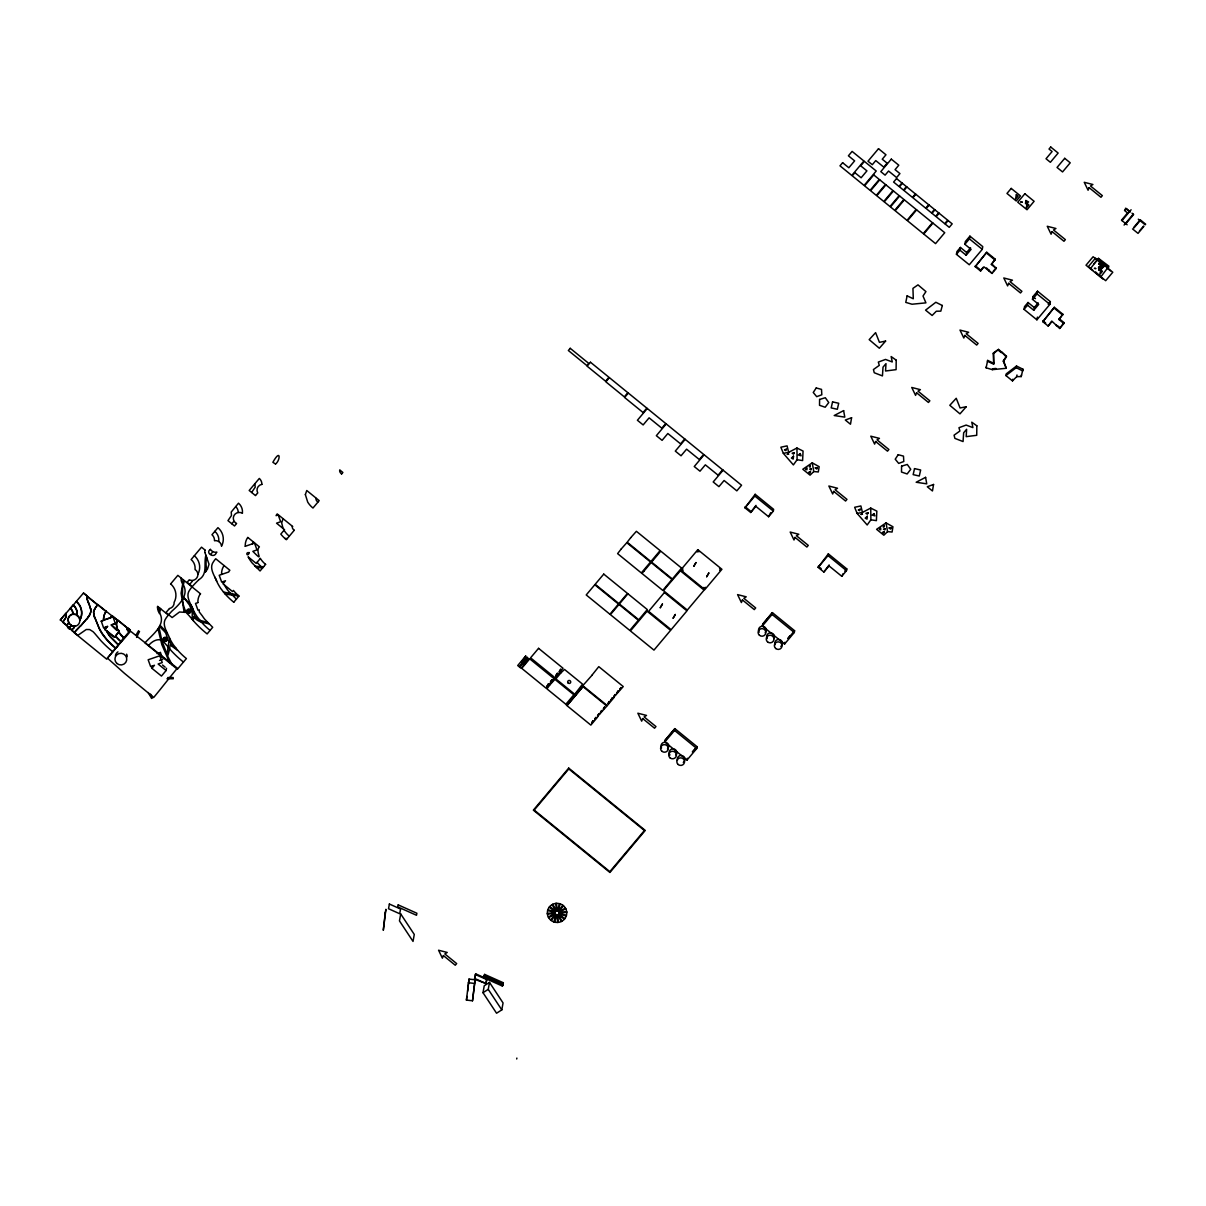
<?xml version="1.0" encoding="UTF-8"?>
<svg xmlns="http://www.w3.org/2000/svg" width="1206" height="1206" viewBox="0 0 1206 1206"><rect width="100%" height="100%" fill="white"/><g stroke="black" fill="none" stroke-linecap="round" stroke-linejoin="round"><path stroke-width="1.5" d="M90.073 614.216L91.008 610.764L89.319 604.553M466.405 1000.076L469.013 979.091L475.104 979.785L472.496 1000.784L466.405 1000.076L467.054 996.442M467.642 991.242L469.013 979.091M472.496 1000.784L475.104 979.785M77.078 615.437L77.154 614.804A11.382 11.186 10.2 0 0 73.174 605.306M218.738 541.479L218.799 540.861A11.382 11.186 10.2 0 0 214.834 531.349M91.038 611.367L89.802 614.728M192.176 619.356L192.251 611.487L189.432 604.99A24.482 24.03 10.2 0 0 188.061 603.196C178.684 588.95 183.614 610.326 187.322 613.809A30.557 29.999 10.2 0 1 189.628 616.281L195.146 622.763A116.349 114.208 10.2 0 0 207.131 633.919L212.693 627.301L204.764 619.281A42.662 41.878 10.2 0 1 202.322 615.889L199.276 611.97L199.261 609.814L197.995 610.251L195.523 603.437L197.814 602.653M193.201 620.593L193.593 618A32.984 32.381 10.2 0 0 193.714 616.598L193.955 616.959A11.186 10.975 10.2 0 0 195.478 618.753L196.231 619.417A16.658 16.356 10.2 0 0 200.633 621.859L208.819 623.819M166.518 668.275L166.111 670.521L161.453 676.069L151.911 668.305L152.318 666.059M166.111 670.521L158.107 664.009L162.252 662.591L159.78 655.778L160.383 652.461L157.066 653.607M474.531 979.212L475.692 973.845L486.862 978.835L486.018 983.538L474.531 979.212L475.692 973.845M483.696 977.689L484.631 974.403L503.324 982.754L502.962 984.789L502.389 986.056L483.696 977.689L484.631 974.403M483.003 992.689L484.254 985.739L489.5 982.408L503.053 1002.94L501.802 1009.889L496.555 1013.221L483.003 992.689L488.249 989.357L489.5 982.408M485.716 984.202L486.862 978.835M502.389 986.056L503.324 982.754M516.711 1058.989L516.877 1058.069M664.838 741.976L665.154 740.198L674.878 728.635L697.083 746.71L696.751 748.504L687.043 760.051L664.838 741.976L674.561 730.429L674.878 728.635L665.154 740.198M687.043 760.051L687.36 758.273M744.961 507.816L755.167 494.309L773.649 509.354L773.332 511.103L768.599 516.726L755.861 506.354L750.705 512.49L744.961 507.816L754.85 496.058L755.167 494.309M750.705 512.49L755.981 505.374M762.358 625.989L762.689 624.211L772.398 612.648L794.603 630.723L794.287 632.502L784.563 644.064L762.358 625.989L772.081 614.427L772.398 612.648L762.689 624.211M784.563 644.064L784.88 642.285M818.135 567.378L828.326 553.871L846.808 568.915L846.491 570.664L841.758 576.287L829.019 565.915L823.864 572.051L818.135 567.378L828.025 555.619L828.326 553.871M823.864 572.051L829.14 564.936M966.157 255.235L971.086 249.371L964.86 244.29L965.343 241.577L969.91 236.15L982.769 246.612L982.272 249.341L969.292 264.777L956.433 254.315L956.916 251.602L960.413 247.441L966.639 252.521L966.157 255.235L959.931 250.17L960.413 247.441M964.86 244.29L969.413 238.863L969.91 236.15M975.202 266.662L986.734 252.265L995.236 259.2L991.362 264.491L996.231 268.441L992.041 273.43L984.021 266.888L980.553 271.003L975.202 266.662L986.734 252.265M980.553 271.003L983.026 267.385M988.754 270.732L988.905 269.873M991.362 264.491L995.236 259.2M992.041 273.43L986.538 267.943M996.231 268.441L991.528 263.617M993.654 364.182L993.804 363.323L987.654 360.413L987.488 361.287L993.654 364.182L993.458 352.921L998.523 349.408L1006.452 356.162L1003.513 360.579L1006.286 368.282L992.372 369.654L986.131 367.815L986.282 366.941M992.372 369.654L992.523 368.78L996.005 368.448M993.307 353.78L998.523 349.408M1006.286 368.282L1003.362 361.438L1006.301 357.036L1001.538 351.82M1003.362 361.438L1003.513 360.579M1006.301 357.036L1006.452 356.162M1005.925 375.563L1006.226 373.89L1016.507 366.021L1022.974 369.247L1022.688 370.92L1016.206 367.694L1005.925 375.563L1012.497 380.9L1016.688 376.649L1016.99 374.976M1033.768 310.274L1038.698 304.409L1032.472 299.329L1032.954 296.616L1037.522 291.189L1050.381 301.666L1049.883 304.379L1036.904 319.816L1024.045 309.354L1024.527 306.641L1028.025 302.495L1034.251 307.56L1033.768 310.274L1027.542 305.208L1028.025 302.495M1012.497 380.9L1012.799 379.227M1016.206 367.694L1016.507 366.021M1016.688 376.649L1021.181 376.574L1021.482 374.9M1032.472 299.329L1037.039 293.902L1037.522 291.189M1036.904 319.816L1037.386 317.103M1042.828 321.701L1054.345 307.304L1062.848 314.238L1058.974 319.53L1063.843 323.494L1059.652 328.469L1051.783 321.052L1048.165 326.042L1042.828 321.701L1054.345 307.304M1056.366 325.771L1056.516 324.911M1058.974 319.53L1062.848 314.238M1059.652 328.469L1063.994 322.62L1059.139 318.655M1063.843 323.494L1063.994 322.62M1090.556 267.822L1090.39 268.712L1098.515 258.355L1108.902 266.209L1100.686 277.094L1095.696 272.013M1103.897 266.466C1097.611 262.667 1105.932 265.049 1103.098 267.43L1098.756 263.903L1100.053 262.124L1101.847 263.948L1100.053 262.124M1098.56 267.928L1099.465 266.616L1102.209 268.35L1099.103 270.114L1098.56 267.928L1099.465 266.616M1099.103 270.114L1098.606 267.611M1103.098 267.43L1103.957 266.164M206.663 557.217C205.668 560.609 205.955 567.121 206.874 570.136M159.298 613.553L160.7 608.849M986.131 367.815L987.654 360.413M205.879 555.212C203.513 563.941 208.095 574.086 198.915 579.649M167.061 654.074L168.84 641.909L165.795 633.225A24.482 24.03 10.2 0 0 164.378 631.356L159.644 626.592M1021.181 376.574L1022.974 369.247M167.046 654.165L161.89 640.808L159.026 627.316M136.564 637.416L139.519 631.447M553.871 921.912L556.162 914.51L551.157 920.48M559.524 903.656L557.232 911.058L556.463 903.339M554.564 922.138L556.855 914.736L557.624 922.454M560.232 903.867L557.941 911.269L562.946 905.314M183.387 579.875L181.096 593.201L184.051 611.744M184.382 580.674L182.649 587.503L182.423 596.02L191.015 605.201A19.718 19.356 10.2 0 1 192.508 608.141A17.713 17.397 10.2 0 1 193.759 613.718L194.045 614.563A9.362 9.196 10.2 0 0 195.372 616.854L200.075 620.351L207.462 622.417M136.067 635.08L138.569 630.693M768.599 516.726L770.664 512.716M841.758 576.287L843.145 573.619M94.415 609.316L93.555 612.241L94.354 617.216M89.892 614.276L89.44 615.392M89.711 614.593L89.048 616.025M94.535 609.392L94.942 608.382M157.76 606.452L168.343 615.075A36.27 35.607 10.2 0 0 166.142 618.03C161.076 624.452 167.559 632.381 169.775 638.607A59.019 57.933 10.2 0 0 173.347 644.773L177.267 649.778A74.139 72.767 10.2 0 0 186.402 658.566L177.403 669.27L144.961 642.858C152.71 634.205 168.056 623.804 158.287 610.96A22.778 22.371 10.2 0 1 157.624 608.879M207.492 569.142L209.03 564.212L205.653 554.609A24.376 23.939 10.2 0 1 205.05 552.8M89.319 615.256L88.43 616.975M94.973 608.653L95.455 607.93A36.27 35.607 10.2 0 1 97.656 604.975L87.073 596.367M88.927 615.889L88.219 617.291M206.271 571.041L206.332 569.639L205.397 572.277M88.309 616.824L87.571 618.211M88.083 617.14L87.118 618.814M788.649 452.356L796.94 448.014L797.106 459.727L793.382 464.913L783.342 453.35L780.855 447.215L787.081 445.873L788.649 452.356L783.342 453.35M862.441 512.414L870.732 508.088L870.898 519.786L867.174 524.987L857.134 513.424L854.647 507.289L860.873 505.947L862.441 512.414L857.134 513.424M87.42 618.06L80.727 626.02M283.078 518.686L281.676 522.922L283.063 528.499M86.968 618.663L74.275 632.773L106.716 659.185L118.369 645.15L110.439 637.13A42.662 41.878 10.2 0 1 107.997 633.723L106.414 631.009M787.865 638.456L789.855 635.924M68.576 622.824L67.596 624.015M68.501 623.276L67.506 624.467M210.115 549.559C205.171 553.147 214.351 558.8 216.206 552.906M233.798 521.384L231.808 523.766M257.481 493.224L256.486 494.415M69.255 627.633L62.712 622.296L66.285 616.99L65.983 613.191L60.345 619.839L66.586 625.19L67.34 624.301M275.707 463.843C280.41 460.315 280.908 447.833 272.873 462.305L275.526 464.069M60.3 620.08L73.249 604.854A11.382 11.186 10.2 0 1 77.184 614.351L77.169 615.015A5.94 5.834 10.2 0 0 68.817 617.065A5.94 5.834 10.2 0 0 71.365 625.16M62.908 622.07L66.375 616.537L65.878 613.628M104.952 629.818L104.967 627.753M128.936 631.673L130.338 629.999L127.534 627.708M108.329 656.893L107.349 658.054L121.761 670.943A41.532 6.904 40.1 0 0 124.64 673.491L153.72 697.445A55.702 5.216 -50.9 0 0 162.071 687.164L168.961 678.526A55.702 5.216 -50.9 0 1 177.342 668.214A118.791 19.748 40.1 0 0 164.649 658.22L130.549 631.22A55.687 5.216 -50.9 0 1 122.303 640.808L115.625 648.346A74.139 72.767 10.2 0 1 106.58 639.693L102.691 634.673A59.019 57.933 10.2 0 1 99.118 628.507L94.038 615.392M170.574 583.99L177.84 575.352L200.573 593.865M251.647 492.47L255.22 487.164L254.813 483.802M151.911 668.305L154.458 665.275L150.629 666.586L148.157 659.772L159.78 655.778M260.345 558.438L256.185 563.398L248.104 556.825L249.687 559.554A42.662 41.878 10.2 0 0 252.129 562.946L260.059 570.966L265.591 564.378M233.753 602.246L238.984 596.035A37.672 36.979 10.2 0 1 234.507 591.709L233.436 590.443L232.502 591.558L222.959 583.794L225.507 580.764L221.678 582.091L219.206 575.277L228.733 571.991A8.638 8.472 10.2 0 1 229.849 570.257L215.708 558.74A36.27 35.607 10.2 0 0 213.507 561.695C208.502 568.147 214.879 576.031 217.155 582.272A59.019 57.933 10.2 0 0 220.713 588.438L224.633 593.442A74.139 72.767 10.2 0 0 233.768 602.231M294.098 530.474L286.35 539.7A37.672 36.979 10.2 0 1 281.872 535.374L280.802 534.107L284.526 529.675L276.536 523.178L280.666 521.746L278.209 514.932L276.099 515.655A8.638 8.472 10.2 0 1 277.214 513.922L292.696 526.509M341.464 474.139L342.866 472.466L340.062 470.174M575.609 694.204L582.392 686.139L606.859 706.053L599.714 714.118M575.654 694.701L566.383 705.178L590.85 725.092L597.633 717.027M592.056 675.209L582.769 685.671L607.251 705.6L614.02 697.535M682.928 568.946L682.144 569.88L683.093 570.649M697.189 551.986L697.957 551.067L698.907 551.835M956.433 254.315L959.931 250.17M966.639 252.521L970.589 247.818M705.465 587.307L704.696 588.226L703.746 587.458M719.726 570.332L720.51 569.413L719.56 568.644M597.573 716.53L599.563 714.163M613.975 697.023L615.949 694.671M993.247 271.305L996.382 267.581M1024.045 309.354L1027.542 305.208M1034.251 307.56L1038.2 302.872M1124.866 210.04L1126.193 208.457L1129.766 211.367M1125.198 210.266L1126.51 208.713M1048.195 304.259L1050.381 301.666M1122.002 220.608L1131.107 209.769M1124.082 225.07L1133.233 214.186M1125.846 223.743L1133.625 214.502L1132.027 213.206M1093.963 263.767L1098.515 258.355M1098.756 263.903L1099.993 262.426M1048.165 326.042L1051.632 321.927M1101.425 264.446L1101.907 263.632M550.584 920.012L555.589 914.058L548.64 917.66M563.504 905.766L558.499 911.736L565.463 908.118M692.757 751.851L697.083 746.71L692.319 751.911M788.121 638.426L794.603 630.723M1133.55 227.648L1139.7 220.336M1133.942 227.964L1140.092 220.653L1138.298 219.191M1139.429 231.055L1143.559 226.14M1139.941 231.085L1138.027 233.376L1132.509 228.899M1140.59 230.316L1143.831 226.457M67.265 624.768C66.677 629.849 72.812 631.055 74.697 626.532M108.826 656.305L109.806 655.144A57.587 5.397 -50.9 0 1 115.64 648.315M256.365 494.566L255.491 495.606L249.19 490.48L259.305 478.45A7.522 7.387 10.2 0 1 261.838 484.36M210.824 554.142L212.558 552.107M189.659 584.352L192.523 581.081M69.3 627.949L70.657 626.351M236.12 524.082L234.507 525.967L227.964 520.645L231.492 515.49L231.22 512.053L238.502 503.188A11.382 11.186 10.2 0 1 242.436 512.686L242.421 513.319A5.94 5.834 10.2 0 0 234.07 515.399A5.94 5.834 10.2 0 0 236.617 523.494M188.754 580.418L187.141 582.302L192.327 586.523L194.362 584.262A98.998 97.173 10.2 0 1 195.945 582.604L198.643 579.905M168.644 614.698L170.679 612.422A98.998 97.173 10.2 0 1 172.262 610.779C180.252 603.709 190.262 593.518 181.97 582.784A24.376 23.939 10.2 0 1 181.367 580.975M148.459 645.707C151.76 641.366 158.996 636.889 163.639 641.969A30.557 29.999 10.2 0 1 165.946 644.441L171.463 650.939A116.349 114.208 10.2 0 0 183.448 662.094M169.322 608.698L169.518 608.487A5.94 5.834 10.2 0 0 174.131 602.382A15.331 15.045 10.2 0 0 170.649 583.9M216.583 552.484L216.884 552.152A5.94 5.834 10.2 0 1 210.372 549.227M74.787 626.411L75.269 625.869A5.94 5.834 10.2 0 1 68.772 622.959M168.93 609.136L165.976 612.527L172.141 617.547L179.498 612L185.483 612.392M74.32 627.316L71.651 630.376L77.817 635.381L86.259 629.502L89.666 629.562L92.998 631.643A30.557 29.999 10.2 0 1 95.304 634.115L100.822 640.612A116.349 114.208 10.2 0 0 112.806 651.768M844.818 571.162L846.808 568.915M80.395 625.959L77.983 628.386A98.998 97.173 10.2 0 0 76.385 630.029L74.365 632.306L69.179 628.085L71.154 625.763A5.94 5.834 10.2 0 0 79.068 623.517A5.94 5.834 10.2 0 0 77.033 615.708M813.779 471.531L810.055 475.149L802.804 469.255L812.241 462.833L819.16 466.692L818.301 471.968L813.779 471.531L812.241 462.833M887.571 531.605L883.847 535.223L876.596 529.328L886.033 522.907L892.937 526.766L892.093 532.042L887.571 531.605L886.033 522.907M1099.163 269.797L1102.269 268.049M548.293 917.027L555.242 913.409L547.403 914.118M565.81 908.766L558.845 912.369L566.699 911.661M245.18 546.318L254.526 543.107L256.984 549.921L252.853 551.338C265.335 564.001 254.376 551.549 259.396 546.846L247.939 537.529M112.912 616.824L103.565 620.035A14.246 13.975 10.2 0 1 106.173 611.14M101.198 621.286L103.49 620.381M115.414 623.412L111.284 624.829L119.273 631.341M107.545 626.547L103.656 628.1L101.244 621.06L110.771 617.774A8.638 8.472 10.2 0 1 111.887 616.04M159.524 660.421L162.84 659.275M547.328 913.409L555.182 912.701L547.63 910.394M566.775 912.384L558.921 913.093L566.458 915.384M173.302 678.752L167.001 678.752M173.242 677.546L167.679 677.576M287.314 538.554L284.948 538.494M238.863 596.081L225.16 594.045M237.582 594.829L223.457 592.04M468.35 982.724L474.455 983.418M256.275 567.498L262.622 567.905A37.672 36.979 10.2 0 1 258.19 563.549L257.119 562.282M797.106 459.727L802.608 460.571L803.06 451.059L796.94 448.014M870.898 519.786L876.4 520.645L876.837 511.133L870.732 508.088M616.1 694.626L623.246 686.561L598.779 666.647L592.071 675.059M547.841 909.701L555.393 912.007L549.288 907.048M566.247 916.078A9.738 9.573 10.2 0 1 549.695 919.123A9.738 9.573 10.2 0 1 555.197 903.49A9.738 9.573 10.2 0 1 566.247 916.078L558.71 913.771L564.8 918.731M177.463 650.26L170.136 644.924A61.717 60.586 10.2 0 1 167.649 656.094L169.549 659.818M484.058 975.654L502.751 984.006M484.269 976.438L502.962 984.789M475.39 974.508L486.561 979.498M474.847 978.548L486.018 983.538M176.091 648.376L172.187 645.602A9.512 9.331 10.2 0 1 170.061 641.894A17.608 17.276 10.2 0 0 169.337 637.688M1099.405 266.918L1102.209 268.35M998.357 350.283L1001.372 352.68M1140.198 219.763L1145.7 224.241M1125.409 208.261L1130.112 212.09M1140.725 221.165L1145.218 224.829M1124.489 210.477L1127.565 212.965L1121.49 220.185L1127.143 224.783M1098.349 259.245L1108.646 267.626M1098.892 261.446L1093.118 256.742L1086.018 265.199L1103.309 279.279M1107.545 268.486L1110.425 270.822M1098.817 263.586L1103.158 267.114M1092.696 270.144L1088.37 266.616L1095.485 258.159L1112.776 272.239L1105.676 280.697L1095.576 272.481M969.413 238.863L982.272 249.341M1037.039 293.902L1049.883 304.379M986.583 253.139L995.086 260.059M1054.195 308.178L1062.697 315.098M1032.954 296.616L1035.457 298.651M1057.617 325.801L1059.818 327.595M975.368 265.787L980.704 270.144M1042.979 320.826L1045.647 322.997M754.85 496.058L773.332 511.103M828.025 555.619L846.491 570.664M745.157 506.746L750.901 511.419M818.316 566.307L821.196 568.644M772.081 614.427L794.287 632.502M674.561 730.429L696.751 748.504M205.126 550.117L201.523 547.177L191.136 559.524A11.382 11.186 10.2 0 1 195.071 569.021L195.071 569.564A5.94 5.834 10.2 0 1 197.075 577.493A5.94 5.834 10.2 0 1 189.252 579.83M549.755 906.49L555.86 911.45L552.137 904.59M564.333 919.289L558.242 914.329L561.951 921.188M127.444 628.175L111.977 615.573A8.638 8.472 10.2 0 0 110.846 617.321L112.957 616.598L115.369 623.638L111.238 625.07C123.69 637.688 112.791 625.281 117.781 620.562L97.746 604.523A36.27 35.607 10.2 0 0 95.545 607.477L93.601 611.593L93.872 615.512M87.164 595.9L83.546 592.96L70.325 608.502A7.522 7.387 10.2 0 1 72.857 614.412M83.5 593.201L106.249 611.713M162.524 665.019L165.177 667.189M114.57 637.115L106.49 630.542L108.073 633.271A42.662 41.878 10.2 0 0 110.515 636.678M236.376 599.141L228.447 591.121A42.662 41.878 10.2 0 1 226.004 587.714L224.422 584.985M118.444 644.682L110.515 636.678M160.157 625.417L166.021 631.477A22.778 22.356 10.2 0 1 167.333 633.361M115.459 636.225L116.53 637.492A37.672 36.979 10.2 0 0 121.007 641.818M488.249 989.357L501.802 1009.889M152.71 697.867L150.464 694.113M148.172 692.515L151.654 698.485M172.202 664.853L169.744 660.21M552.785 904.259L556.509 911.118L555.74 903.4M561.303 921.535L557.594 914.661L558.363 922.379M169.91 663.179L161.86 644.697L157.971 628.688M223.487 583.026L222.974 581.744M105.57 628.582L105.012 627.195L107.59 626.321L104.997 629.577L114.525 637.341L118.746 632.155A23.502 23.08 10.2 0 0 123.992 638.08L115.791 648.029A74.139 72.767 10.2 0 1 106.671 639.225L102.766 634.205A59.019 57.933 10.2 0 1 99.194 628.04L94.55 617.095M88.958 603.648L88.551 602.653M88.475 603.106L87.601 600.859A22.778 22.371 10.2 0 1 86.938 598.779M160.383 652.461L162.237 657.572M216.658 581.262L216.221 580.056A19.824 19.462 10.2 0 0 214.698 577.026M90.706 609.105L87.676 600.392A24.376 23.939 10.2 0 1 87.088 598.583A3.317 3.256 10.2 0 1 86.892 596.307M90.842 608.849L91.053 609.995M993.458 352.921L993.804 363.323M103.58 620.366A14.246 13.975 10.2 0 1 106.083 611.593M76.325 601.749A15.331 15.045 10.2 0 1 79.882 620.261M87.284 598.478A3.618 3.558 10.2 0 1 86.953 595.854M76.4 601.297A15.331 15.045 10.2 0 1 79.958 619.809A5.94 5.834 10.2 0 0 73.385 614.351M129.042 631.718A3.392 3.332 10.2 0 1 127.082 628.115M70.445 608.005A7.522 7.387 10.2 0 1 72.933 613.96A5.94 5.834 10.2 0 0 68.848 622.492M124.082 637.627A23.502 23.08 10.2 0 1 118.821 631.703M129.117 631.251A3.392 3.332 10.2 0 1 127.158 627.648M317.977 501.892A3.392 3.332 10.2 0 1 316.017 498.289M341.66 473.717A3.392 3.332 10.2 0 1 339.7 470.114M235.652 506.58A7.522 7.387 10.2 0 1 238.155 512.52M294.294 530.052A3.392 3.332 10.2 0 1 292.334 526.449M289.289 536.188A23.502 23.08 10.2 0 1 284.028 530.263M257.737 492.892A5.94 5.834 10.2 0 1 261.898 484.36M214.472 540.695A7.522 7.387 10.2 0 0 211.97 534.74L217.939 527.655A15.331 15.045 10.2 0 1 221.572 546.092M215 540.635A5.94 5.834 10.2 0 1 221.497 546.047M265.606 564.363A23.502 23.08 10.2 0 1 260.345 558.438M252.416 543.831A8.638 8.472 10.2 0 1 253.531 542.082M194.332 555.74A15.331 15.045 10.2 0 1 197.89 574.252M221.603 574.358A14.246 13.975 10.2 0 1 224.09 565.584M263.617 566.684A60.963 59.848 10.2 0 1 254.828 566.111M245.285 546.182A14.246 13.975 10.2 0 1 247.773 537.409M181.578 580.87A3.618 3.558 10.2 0 1 181.247 578.232M210.085 630.406A74.139 72.767 10.2 0 1 200.95 621.618L197.06 616.598A59.019 57.933 10.2 0 1 193.473 610.432C191.211 604.221 184.774 596.277 189.824 589.855A36.27 35.607 10.2 0 1 192.025 586.9M197.905 602.518A14.246 13.975 10.2 0 1 200.407 593.744M205.261 552.695A3.618 3.558 10.2 0 1 204.93 550.072M157.79 608.804A3.317 3.256 10.2 0 1 157.579 606.407M158.514 611.548A24.467 24.014 10.2 0 1 159.705 608.035M115.444 655.582A5.94 5.834 10.2 0 1 117.932 651.873M126.615 654.195A5.94 5.834 10.2 0 1 127.203 656.607M677.44 760.413A3.859 3.784 10.2 0 1 679.581 755.785A3.859 3.784 10.2 0 1 684.495 757.474A3.859 3.784 10.2 0 1 683.289 762.418M669.963 755.001A3.859 3.784 10.2 0 1 670.385 749.846A3.859 3.784 10.2 0 1 675.646 749.936A3.859 3.784 10.2 0 1 675.978 755.092M661.536 747.931A3.859 3.784 10.2 0 1 662.697 742.911A3.859 3.784 10.2 0 1 667.898 743.725A3.859 3.784 10.2 0 1 667.476 748.866M775.066 644.682A3.859 3.784 10.2 0 1 776.95 639.858A3.859 3.784 10.2 0 1 781.97 641.396A3.859 3.784 10.2 0 1 780.81 646.431M767.182 638.547A3.859 3.784 10.2 0 1 768.132 633.678A3.859 3.784 10.2 0 1 773.182 633.934A3.859 3.784 10.2 0 1 773.664 638.879M759.207 632.17A3.859 3.784 10.2 0 1 760.006 627.075A3.859 3.784 10.2 0 1 765.252 627.527A3.859 3.784 10.2 0 1 765.192 632.683M163.79 639.27C166.443 643.808 167.046 635.095 163.805 639.18M187.473 611.095C190.247 615.663 190.518 606.784 187.473 611.095M896.209 360.157L896.088 369.654L885.551 370.996L885.988 363.639L883.018 367.167L882.445 375.925L874.244 372.744L873.446 369.533L879.28 365.373L878.33 362.071L885.505 359.433L892.274 361.966L891.144 356.554L896.209 360.157M976.845 425.808L976.724 435.306L966.187 436.647L966.624 429.276L963.654 432.803L963.066 441.562L954.881 438.381L954.082 435.17L959.901 431.024L958.966 427.708L966.142 425.07L972.91 427.617L971.78 422.19L976.845 425.808M1020.894 202.005L1022.371 202.126L1020.894 201.945M1094.49 268.41L1095.968 268.546L1094.49 268.365M116.469 624.195L117.464 629.035L119.319 631.115L115.55 635.773L116.62 637.039A37.672 36.979 10.2 0 0 121.097 641.351L130.293 630.225L117.856 620.11L116.469 624.03M305.359 494.596L307.711 502.103A23.502 23.08 10.2 0 0 312.972 508.028L319.183 500.626L306.761 490.51L305.359 494.596M819.598 399.442L819.522 405.306L825.175 407.236L828.763 402.548L825.311 397.739L819.598 399.442M901.575 466.164L901.5 472.043L907.153 473.958L910.726 469.285L907.274 464.461L901.575 466.164M810.296 465.682L810.191 467.084L809.301 466.812L810.296 465.682M884.088 525.756L883.983 527.143L883.093 526.871L884.088 525.756M793.518 456.185L793.216 459.079L791.407 458.054L793.518 456.185M867.295 516.258L867.008 519.153L865.199 518.128L867.295 516.258M385.242 912.942L383.297 930.293L385.905 909.309L385.242 912.942M851.587 417.743L850.486 424.241L845.3 420.02L851.587 417.743M933.565 484.465L932.464 490.978L927.278 486.742L933.565 484.465M1016.326 194.709L1015.558 199.126L1018.075 196.141L1016.326 194.709M1027.09 203.482L1026.336 207.899L1028.854 204.914L1027.09 203.482M1100.686 269.888L1099.917 274.305L1102.435 271.32L1100.686 269.888M389.372 904.033L388.528 908.736L399.699 913.741L400.558 909.023L389.372 904.033M398.191 904.877L397.814 906.927L416.507 915.279L416.884 913.243L398.191 904.877M400.709 913.937L399.457 920.887L413.025 941.419L414.276 934.454L400.709 913.937M907.138 295.862L905.766 302.389L912.007 304.229L925.922 302.857L922.997 296.028L925.937 291.611L917.992 284.857L912.942 288.37L913.289 298.771L907.138 295.862M832.562 401.884L831.19 407.899L837.326 409.286L838.698 403.271L832.562 401.884M914.525 468.606L913.153 474.636L919.289 476.023L920.66 469.993L914.525 468.606M942.323 305.495L940.816 311.148L936.323 311.223L932.132 315.475L925.575 310.138L935.841 302.269L942.323 305.495M786.342 449.19L785.905 450.637L784.503 449.898L786.342 449.19M860.134 509.264L859.697 510.711L858.295 509.972L860.134 509.264M810.462 471.516L809.965 473.144L808.668 472.33L810.462 471.516M884.254 531.59L883.757 533.203L882.46 532.404L884.254 531.59M817.382 467.627L816.854 469.044L815.06 467.868L817.382 467.627M891.174 527.7L890.646 529.102L888.852 527.942L891.174 527.7M443.416 955.589L442.391 958.182L438.577 950.238L447.215 952.454L444.818 953.931L456.667 963.579L455.28 965.237L443.416 955.589M642.708 718.565L641.682 721.158L637.868 713.213L646.506 715.429L644.11 716.907L655.958 726.555L654.557 728.213L642.708 718.565M742.429 599.955L741.404 602.548L737.59 594.618L746.212 596.819L743.831 598.297L755.68 607.945L754.278 609.603L742.429 599.955M795.025 537.394L794 539.986L790.186 532.057L798.809 534.273L796.427 535.735L808.276 545.383L806.874 547.042L795.025 537.394M833.723 491.385L832.698 493.978L828.869 486.033L837.507 488.249L835.11 489.726L846.959 499.374L845.572 501.033L833.723 491.385M875.646 441.517L874.621 444.11L870.792 436.18L879.43 438.381L877.033 439.858L888.882 449.506L887.495 451.165L875.646 441.517M916.605 392.809L915.58 395.387L911.751 387.458L920.389 389.674L917.992 391.151L929.841 400.799L928.454 402.457L916.605 392.809M964.845 335.419L963.82 338.012L959.991 330.082L968.629 332.298L966.247 333.761L978.096 343.409L976.694 345.067L964.845 335.419M1008.653 283.32L1007.628 285.912L1003.799 277.983L1012.437 280.184L1010.055 281.661L1021.904 291.309L1020.502 292.968L1008.653 283.32M1052.114 231.627L1051.089 234.22L1047.275 226.276L1055.913 228.492L1053.516 229.969L1065.365 239.617L1063.963 241.275L1052.114 231.627M1089.108 187.639L1088.083 190.231L1084.254 182.302L1092.892 184.503L1090.495 185.98L1102.344 195.628L1100.957 197.287L1089.108 187.639M816.221 387.97L813.251 392.478L816.703 396.668L821.814 394.769L821.512 389.387L816.221 387.97M898.199 454.707L895.229 459.2L898.681 463.405L903.791 461.506L903.49 456.124L898.199 454.707M794.347 452.853L793.488 454.119L792.146 453.23L794.347 452.853M868.139 512.927L867.28 514.193L865.923 513.304L868.139 512.927M788.618 454.089L787.367 454.361L788.618 454.089M862.411 514.163L861.159 514.434L862.411 514.163M806.739 467.928L805.593 469.481L806.98 469.767L806.739 467.928M880.531 528.002L879.385 529.555L880.757 529.826L880.531 528.002M249.19 552.604C247.773 558.061 244.622 551.851 249.19 552.604M570.212 348.308L568.358 350.509L586.84 365.554L588.694 363.353L570.212 348.308M590.443 362.222L587.111 366.172L605.578 381.217L608.924 377.252L590.443 362.222M609.392 377.644L605.864 381.835L624.331 396.88L627.859 392.689L609.392 377.644M628.341 393.066L624.602 397.498L643.084 412.542L646.808 408.11L628.341 393.066M842.617 162.689L839.979 165.825L851.798 175.443L863.918 161.016L852.114 151.398L848.406 155.8L854.632 160.865L848.843 167.755L842.617 162.689M647.29 408.487L637.401 420.261L643.145 424.934L649.099 417.834L661.838 428.205L665.757 423.532L647.29 408.487M854.903 172.684L852.265 175.82L864.084 185.438L876.219 171.011L864.4 161.393L860.692 165.81L866.918 170.875L861.129 177.764L854.903 172.684M878.511 148.7L867.988 161.212L872.3 164.709L875.767 160.594L883.787 167.137L887.119 163.172L882.249 159.207L885.973 154.79L878.511 148.7M873.732 174.915L864.551 185.83L870.099 190.352L879.28 179.438L873.732 174.915M666.24 423.924L656.35 435.683L662.094 440.356L667.838 433.512L680.576 443.868L684.707 438.954L666.24 423.924M891.309 159.132L880.802 171.629L885.098 175.141L888.566 171.026L896.601 177.553L899.932 173.589L895.063 169.639L898.787 165.207L891.309 159.132M879.747 179.815L870.581 190.729L876.28 195.387L885.46 184.473L879.747 179.815M885.928 184.85L876.762 195.764L883.802 201.492L892.983 190.593L885.928 184.85M896.54 178.563L893.601 182.061L898.983 186.448L901.922 182.95L896.54 178.563M893.45 190.97L884.269 201.884L889.983 206.528L899.163 195.628L893.45 190.97M685.189 439.346L675.3 451.104L681.043 455.778L686.591 449.175L699.329 459.531L703.656 454.391L685.189 439.346M902.405 183.327L899.465 186.824L903.475 190.096L906.399 186.598L902.405 183.327M906.882 186.975L903.942 190.473L912.445 197.407L915.384 193.91L906.882 186.975M899.631 196.005L890.465 206.919L894.701 210.372L903.882 199.457L899.631 196.005M904.349 199.849L895.184 210.764L906.987 220.381L916.168 209.467L904.349 199.849M525.71 656.049L517.706 665.546L519.123 666.707L527.128 657.195L521.384 662.32L525.71 656.049M915.867 194.287L912.927 197.784L925.711 208.201L928.65 204.703L915.867 194.287M527.595 657.587L519.605 667.099L521.022 668.245L529.012 658.747L523.283 663.858L527.595 657.587M621.105 549.107L617.608 553.629L641.321 572.94L650.516 562.011L626.803 542.7L621.105 549.107M630.678 537.71L627.195 542.233L650.908 561.544L660.104 550.599L636.391 531.303L630.678 537.71M529.72 658.853L521.731 668.35L546.197 688.279L554.187 678.767L529.72 658.853M538.569 648.331L530.565 657.828L555.046 677.757L563.036 668.245L538.569 648.331M594.784 584.759L586.222 594.95L609.935 614.261L618.497 604.055L594.784 584.759M603.754 574.101L595.176 584.292L618.889 603.603L627.467 593.397L603.754 574.101M704.138 454.768L694.249 466.526L699.993 471.199L705.344 464.838L718.083 475.194L722.605 469.812L704.138 454.768M916.635 209.859L907.47 220.758L923.268 233.632L932.449 222.718L916.635 209.859M929.117 205.095L926.193 208.578L931.529 212.934L934.469 209.437L929.117 205.095M934.936 209.829L931.997 213.311L935.705 216.326L938.63 212.829L934.936 209.829M723.087 470.189L713.198 481.963L718.927 486.636L724.097 480.501L736.836 490.857L741.554 485.234L723.087 470.189M939.112 213.221L936.173 216.718L944.72 223.668L947.66 220.17L939.112 213.221M932.916 223.095L923.736 234.009L935.555 243.627L944.735 232.713L932.916 223.095M548.489 683.832L547.087 686.078L548.489 683.832M551.881 679.807L550.464 682.053L551.881 679.807M557.338 673.31L555.936 675.556L557.338 673.31M560.73 669.285L559.313 671.531L560.73 669.285M643.823 571.297L641.984 573.483L662.787 590.412L671.983 579.468L651.18 562.539L643.823 571.297M653.411 559.885L651.572 562.086L672.36 579.016L681.556 568.071L660.767 551.142L653.411 559.885M549.815 684.918L546.951 688.882L565.855 704.274L573.845 694.777L554.941 679.385L549.815 684.918M560.85 672.933L555.845 678.872L574.749 694.264L582.558 684.134L564.498 669.436L560.85 672.933M618.98 604.447L610.402 614.638L629.788 630.421L638.351 620.216L618.98 604.447M627.934 593.789L619.356 603.98L638.743 619.763L647.305 609.558L627.934 593.789M948.127 220.562L945.187 224.06L949.243 227.346L952.182 223.864L948.127 220.562M666.36 587.096L663.601 590.759L687.314 610.07L704.093 590.111L680.38 570.8L666.36 587.096M697.822 549.68L680.742 570.001L704.832 589.613L721.927 569.292L697.822 549.68M582.724 686.877L567.182 705.359L582.724 686.877M647.064 611.186L630.437 630.949L653.969 650.109L670.596 630.331L647.064 611.186M664.416 592.523L648.602 611.336L671.139 629.683L686.953 610.869L664.416 592.523M695.968 562.569L693.827 566.262L695.968 562.569M1011.216 188.407L1006.98 193.442L1016.236 200.98L1020.472 195.945L1011.216 188.407M662.426 604.025L660.27 607.718L662.426 604.025M1050.712 147.011L1049.024 149.031L1052.099 151.534L1046.024 158.755L1050.381 162.297L1058.144 153.056L1050.712 147.011M1024.859 193.759L1017.758 202.216L1027.015 209.754L1034.115 201.296L1024.859 193.759M708.827 573.031L706.686 576.724L708.827 573.031M675.285 614.487L673.129 618.181L675.285 614.487M1064.717 158.318L1057.044 167.453L1062.546 171.93L1070.219 162.81L1064.717 158.318M592.915 720.947L591.739 722.907L592.915 720.947M595.824 717.48L594.648 719.439L595.824 717.48M598.734 714.012L597.558 715.987L598.734 714.012M601.643 710.56L600.467 712.52L601.643 710.56M604.553 707.093L603.377 709.053L604.553 707.093M609.301 701.44L608.125 703.4L609.301 701.44M612.211 697.988L611.05 699.947L612.211 697.988M615.12 694.52L613.96 696.48L615.12 694.52M618.03 691.053L616.869 693.028L618.03 691.053M620.939 687.601L619.778 689.561L620.939 687.601M568.704 768.101L533.354 810.146L609.919 872.481L645.27 830.437L568.704 768.101M568.795 768.946L534.213 810.07L609.844 871.637L644.411 830.512L568.795 768.946M1025.809 200.513L1025.522 203.693L1028.628 201.945L1025.809 200.513M885.611 341.087L879.34 348.233L869.179 339.64L875.616 332.63L879.43 342.338L885.611 341.087M966.247 406.724L959.976 413.869L949.815 405.291L956.237 398.266L960.066 407.975L966.247 406.724M800.226 453.592L798.387 455.024L801.116 455.793L800.226 453.592M874.003 513.65L872.179 515.098L874.908 515.866L874.003 513.65M843.627 410.613L834.205 415.527L844.788 417.125L843.627 410.613M925.605 477.35L916.168 482.249L926.751 483.847L925.605 477.35M811.141 468.606L809.708 469.104L811.156 469.797L811.141 468.606M884.933 528.665L883.485 529.178L884.948 529.871L884.933 528.665M187.699 612.437A1.719 1.688 10.2 0 0 190.518 611.502A1.719 1.688 10.2 0 0 188.257 609.573A1.719 1.688 10.2 0 0 187.699 612.437M187.473 612.708A2.08 2.05 10.2 0 0 190.88 611.563A2.08 2.05 10.2 0 0 188.136 609.226A2.08 2.05 10.2 0 0 187.473 612.708M164.016 640.612A1.719 1.688 10.2 0 0 166.835 639.662A1.719 1.688 10.2 0 0 164.574 637.733A1.719 1.688 10.2 0 0 164.016 640.612M163.79 640.883A2.08 2.05 10.2 0 0 167.197 639.738A2.08 2.05 10.2 0 0 164.453 637.401A2.08 2.05 10.2 0 0 163.79 640.883M116.967 663.511A5.94 5.834 10.2 0 0 126.675 660.255A5.94 5.834 10.2 0 0 118.881 653.607A5.94 5.834 10.2 0 0 116.967 663.511M568.192 683.078A1.538 1.508 10.2 0 0 570.694 682.234A1.538 1.508 10.2 0 0 568.689 680.531A1.538 1.508 10.2 0 0 568.192 683.078M678.164 764.498A3.859 3.784 10.2 0 0 684.48 762.373A3.859 3.784 10.2 0 0 679.415 758.046A3.859 3.784 10.2 0 0 678.164 764.498M670.054 757.881A3.859 3.784 10.2 0 0 676.355 755.755A3.859 3.784 10.2 0 0 671.305 751.444A3.859 3.784 10.2 0 0 670.054 757.881M661.928 751.278A3.859 3.784 10.2 0 0 668.245 749.152A3.859 3.784 10.2 0 0 663.179 744.826A3.859 3.784 10.2 0 0 661.928 751.278M775.699 648.496A3.859 3.784 10.2 0 0 782.001 646.386A3.859 3.784 10.2 0 0 776.95 642.059A3.859 3.784 10.2 0 0 775.699 648.496M767.574 641.894A3.859 3.784 10.2 0 0 773.89 639.768A3.859 3.784 10.2 0 0 768.825 635.441A3.859 3.784 10.2 0 0 767.574 641.894M759.448 635.276A3.859 3.784 10.2 0 0 765.765 633.165A3.859 3.784 10.2 0 0 760.7 628.839A3.859 3.784 10.2 0 0 759.448 635.276"/></g></svg>
